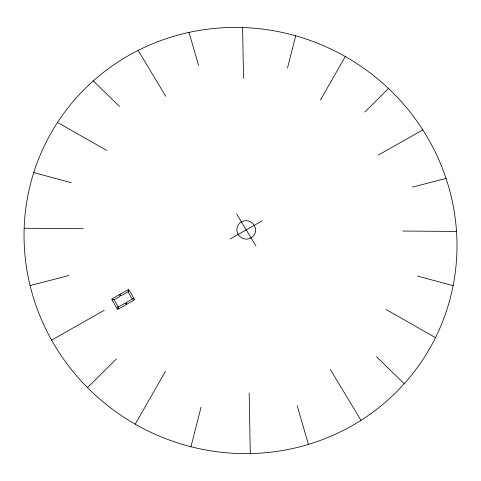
<?xml version="1.0" encoding="UTF-8"?>
<svg xmlns="http://www.w3.org/2000/svg" width="481" height="481" viewBox="0 0 481 481"><rect width="100%" height="100%" fill="white"/><g stroke="black" fill="none" stroke-linecap="round" stroke-linejoin="round"><path stroke-width="0.72" d="M128.475 289.688L128.445 292.544L132.004 298.701L134.103 298.689L129.136 290.091A0.812 0.794 -14.9 0 0 128.475 289.676M190.963 446.747L201.04 407.221M287.482 68.086L295.713 35.81M135.221 424.194L165.458 371.272M320.496 99.934L345.286 56.542M87.518 387.65L116.432 358.916M364.826 112.019L388.498 88.492M51.605 340.127L104.275 310.293M230.068 239.045L262.271 220.809M378.349 155.068L422.805 129.882M30.075 285.546L68.933 275.541M412.391 187.109L446.049 178.445M24.164 228.259L83.291 228.691M402.747 231.036L456.517 231.433M33.748 172.595L71.116 182.672M417.526 276.07L453.114 285.666M57.516 122.421L106.698 150.427M386.069 309.511L435.491 337.656M93.254 80.916L119.51 106.481M376.389 356.619L404.238 383.736M138.131 50.409L165.729 96.224M236.586 213.859L255.946 246.001M330.369 369.552L360.972 420.358M188.997 32.389L198.623 65.602M297.222 405.778L308.411 444.402M242.592 27.531L243.512 78.439M249.176 392.977L250.27 453.577M120.298 294.174L120.298 295.352L121.867 295.352L128.048 291.859L128.072 289.784L120.298 294.174M126.034 303.493L126.034 304.677L118.224 309.109L118.254 307.016L124.465 303.493L126.034 303.493M126.455 302.363L126.443 304.443L134.013 300.144A0.812 0.8 -17 0 0 134.337 299.092L132.227 299.086L126.455 302.363M119.889 294.402L119.877 296.476L114.791 299.35L111.869 299.356A0.818 0.8 -20.2 0 1 112.283 298.689L119.889 294.402M117.863 306.325L117.821 309.205A0.818 0.8 -22.6 0 1 117.154 308.802L111.959 299.747L114.081 299.753L117.863 306.325M50.782 338.636A217.839 211.712 28.3 0 0 425.643 355.285A217.839 211.712 28.3 0 0 245.13 27.627A217.839 211.712 28.3 0 0 50.782 338.636M238.077 234.295A9.458 9.175 28.3 0 0 254.347 234.758A9.458 9.175 28.3 0 0 246.266 220.671A9.458 9.175 28.3 0 0 238.077 234.295"/></g></svg>
